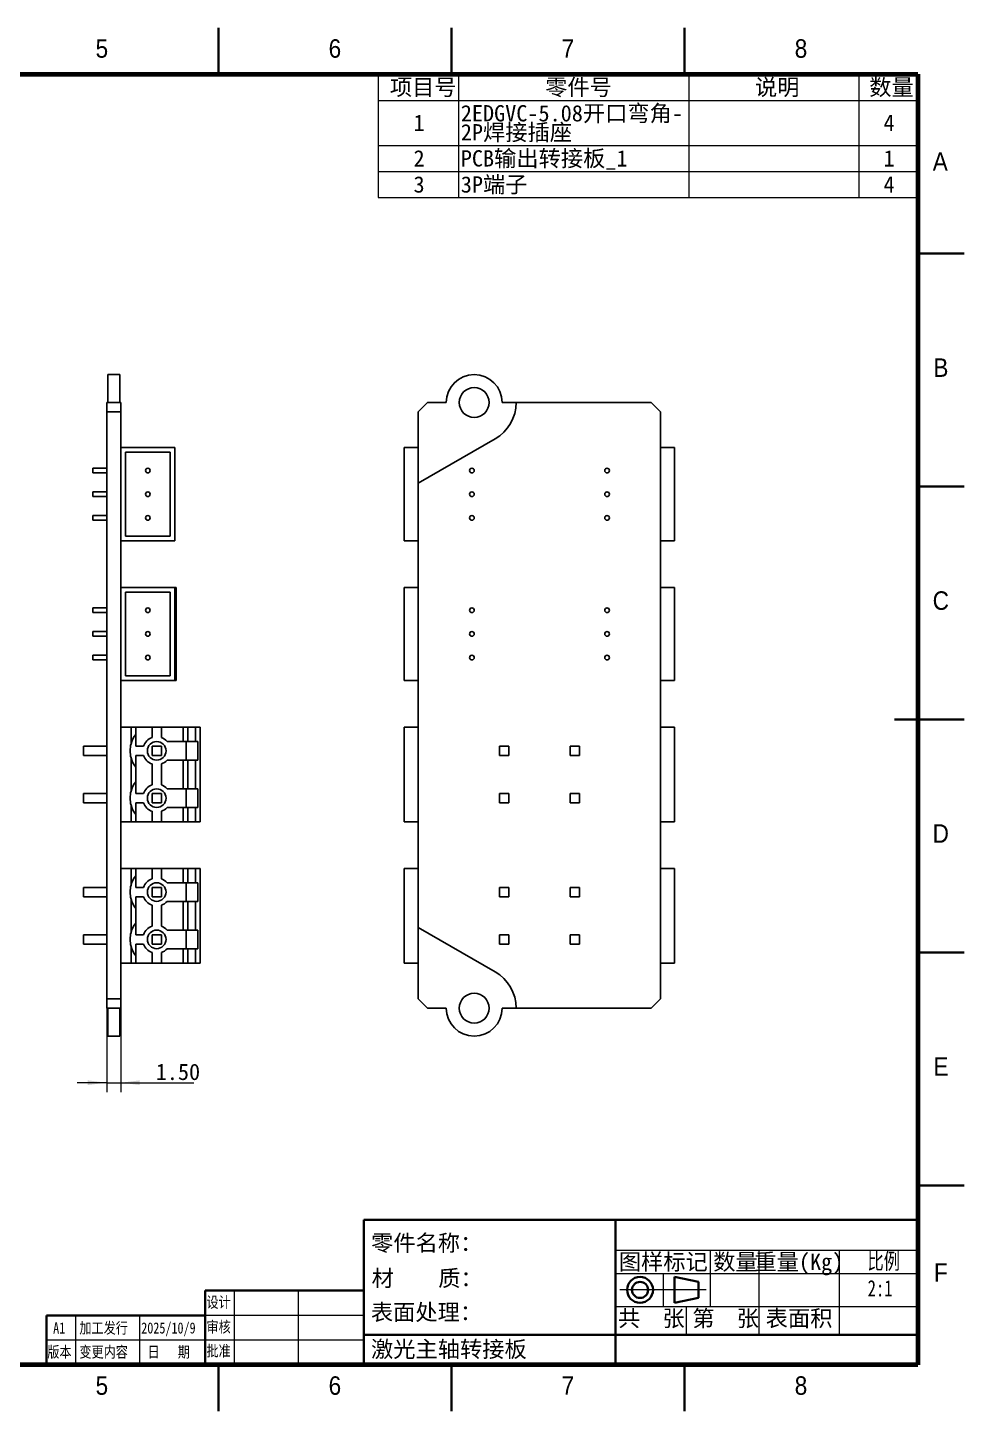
# Model space of a CAD drawing. Header units: millimetres. Extents: x 0 to 210, y 0 to 149.
# Drawn here: x 109.5 to 210, y 0 to 148.5 of the extents above; entities that cross this region are included whole.
import ezdxf

# ---------------------------------------------------------------- set-up
doc = ezdxf.new("R2010")
doc.units = ezdxf.units.MM
doc.header["$LTSCALE"] = 0.5
doc.linetypes.add('SLD-实线', pattern=[0])
doc.layers.add('轮廓粗实线', color=7, linetype='Continuous')
doc.styles.add('SLDTEXTSTYLE10', font='SIMSUN.TTC')
doc.styles.add('SLDTEXTSTYLE4', font='SIMSUN.TTC', dxfattribs={"width": 0.8})
doc.styles.add('SLDTEXTSTYLE5', font='SIMSUN.TTC', dxfattribs={"width": 0.8, "bigfont": 'bigfont'})
doc.styles.add('SLDTEXTSTYLE6', font='SIMSUN.TTC', dxfattribs={"bigfont": 'bigfont'})
doc.styles.add('SLDTEXTSTYLE7', font='HYSWLONGFANGSONG.TTF')
doc.styles.add('SLDTEXTSTYLE8', font='HYSWLONGFANGSONG.TTF', dxfattribs={"bigfont": 'bigfont'})
doc.styles.add('SLDTEXTSTYLE9', font='GOTHIC.TTF', dxfattribs={"width": 0.913})
doc.dimstyles.new('SLDDIMSTYLE2', dxfattribs={"dimtxt": 1.75, "dimasz": 2.04, "dimexe": 0, "dimexo": 0.0625, "dimgap": 0.4375, "dimtad": 2, "dimrnd": 1e-09, "dimzin": 4, "dimdsep": 46, "dimtxsty": 'SLDTEXTSTYLE10', "dimsah": 1, "dimcen": 0.09, "dimadec": 0, "dimazin": 1, "dimtfac": 1, "dimtmove": 0, "dimatfit": 0, "dimfxl": 1, "dimfrac": 2, "dimtolj": 1, "dimtzin": 12, "dimarcsym": 0})

# ---------------------------------------------------------------- blocks, each defined once
blk = doc.blocks.new('SW_TABLEANNOTATION_0')
at = {"color": 0, "linetype": 'SLD-实线', "lineweight": 18}
for p, q in [((0, 0), (0, -2.8)), ((0, 0), (8.61, 0)), ((8.61, 0), (8.61, -2.8)), ((8.61, 0), (33.33, 0)), ((33.33, 0), (33.33, -2.8)), ((33.33, 0), (51.57, 0)), ((51.57, 0), (51.57, -2.8)), ((51.57, 0), (57.87, 0)), ((57.87, 0), (57.87, -2.8)), ((0, -2.8), (8.61, -2.8)), ((0, -2.8), (0, -7.64)), ((8.61, -2.8), (33.33, -2.8)), ((8.61, -2.8), (8.61, -7.64)), ((33.33, -2.8), (51.57, -2.8)), ((33.33, -2.8), (33.33, -7.64)), ((51.57, -2.8), (57.87, -2.8)), ((51.57, -2.8), (51.57, -7.64)), ((57.87, -2.8), (57.87, -7.64)), ((0, -7.64), (0, -10.44)), ((0, -7.64), (8.61, -7.64)), ((8.61, -7.64), (8.61, -10.44)), ((8.61, -7.64), (33.33, -7.64)), ((33.33, -7.64), (33.33, -10.44)), ((33.33, -7.64), (51.57, -7.64)), ((51.57, -7.64), (51.57, -10.44)), ((51.57, -7.64), (57.87, -7.64)), ((57.87, -7.64), (57.87, -10.44)), ((0, -10.44), (0, -13.24)), ((0, -10.44), (8.61, -10.44)), ((8.61, -10.44), (8.61, -13.24)), ((8.61, -10.44), (33.33, -10.44)), ((33.33, -10.44), (33.33, -13.24)), ((33.33, -10.44), (51.57, -10.44)), ((51.57, -10.44), (51.57, -13.24)), ((51.57, -10.44), (57.87, -10.44)), ((57.87, -10.44), (57.87, -13.24)), ((0, -13.24), (8.61, -13.24)), ((8.61, -13.24), (33.33, -13.24)), ((33.33, -13.24), (51.57, -13.24)), ((51.57, -13.24), (57.87, -13.24))]:
    blk.add_line(p, q, dxfattribs=at)
at = {"color": 0, "linetype": 'SLD-实线', "lineweight": 18, "char_height": 1.75, "attachment_point": 1}
for s, insert, style in [('项目号', (1.25, -0.51), 'SLDTEXTSTYLE6'), ('零件号', (17.91, -0.51), 'SLDTEXTSTYLE6'), ('说明', (40.41, -0.51), 'SLDTEXTSTYLE6'), ('数量', (52.68, -0.51), 'SLDTEXTSTYLE6'), ('1', (3.79, -4.33), 'SLDTEXTSTYLE10'), ('2EDGVC-5.08开口弯角-', (8.86, -3.31), 'SLDTEXTSTYLE6'), ('4', (54.21, -4.33), 'SLDTEXTSTYLE10'), ('2P焊接插座', (8.86, -5.35), 'SLDTEXTSTYLE6'), ('2', (3.79, -8.15), 'SLDTEXTSTYLE10'), ('PCB输出转接板_1', (8.86, -8.15), 'SLDTEXTSTYLE6'), ('1', (54.21, -8.15), 'SLDTEXTSTYLE10'), ('3', (3.79, -10.95), 'SLDTEXTSTYLE10'), ('3P端子', (8.86, -10.95), 'SLDTEXTSTYLE6'), ('4', (54.21, -10.95), 'SLDTEXTSTYLE10')]:
    blk.add_mtext(s, dxfattribs=dict(at, insert=insert, style=style))
blk = doc.blocks.new('_D_8')
at = {"color": 7, "linetype": 'SLD-实线', "lineweight": 18, "true_color": 0xffffff}
for p, q in [((119.51, 48.11), (119.51, 34.27)), ((118.01, 43.27), (118.01, 34.27)), ((118.01, 35.27), (114.84, 35.27)), ((118.01, 35.27), (119.51, 35.27)), ((119.51, 35.27), (127.34, 35.27))]:
    blk.add_line(p, q, dxfattribs=at)
for points in [[(118.01, 35.27), (115.97, 35.52), (115.97, 35.02)], [(119.51, 35.27), (121.55, 35.02), (121.55, 35.52)]]:
    blk.add_solid(points, dxfattribs=at)
at = {"color": 7, "linetype": 'SLD-实线', "lineweight": 18, "true_color": 0xffffff, "insert": (123.26, 37.31), "char_height": 1.75, "attachment_point": 1, "style": 'SLDTEXTSTYLE10'}
blk.add_mtext('1.50', dxfattribs=at)

msp = doc.modelspace()

# ---------------------------------------------------------------- linework, layer by layer
at = {"color": 7, "linetype": 'SLD-实线', "lineweight": 35}
for p, q in [((130, 143.5), (130, 148.5)), ((155, 143.5), (155, 148.5)), ((180, 143.5), (180, 148.5)), ((205, 124.25), (210, 124.25)), ((205, 99.25), (210, 99.25)), ((210, 74.25), (202.5, 74.25)), ((205, 74.25), (210, 74.25)), ((205, 49.25), (210, 49.25)), ((205, 24.25), (210, 24.25)), ((145.572, 20.548), (145.572, 5.002)), ((145.572, 20.548), (205, 20.548)), ((172.572, 20.548), (172.572, 5)), ((128.559, 12.95), (128.559, 5)), ((128.559, 12.95), (145.572, 12.95)), ((111.545, 10.3), (128.559, 10.3)), ((111.545, 10.3), (111.545, 5)), ((145.572, 8.218), (205, 8.218)), ((130, 5), (130, 0)), ((155, 5), (155, 0)), ((180, 5), (180, 0))]:
    msp.add_line(p, q, dxfattribs=at)
at = {"color": 7, "linetype": 'SLD-实线', "lineweight": 70}
for p, q in [((5, 143.5), (205, 143.5)), ((205, 143.5), (205, 5)), ((205, 5), (5, 5))]:
    msp.add_line(p, q, dxfattribs=at)
at = {"color": 7, "linetype": 'SLD-实线', "lineweight": 18, "true_color": 0xffffff}
for p, q in [((205, 23.049), (205.09, 23.049)), ((131.662, 12.95), (131.662, 5)), ((138.542, 12.95), (138.542, 5)), ((182.301, 13.03), (173.056, 13.03)), ((180.178, 11.247), (180.178, 8.218))]:
    msp.add_line(p, q, dxfattribs=at)
at = {"color": 7, "linetype": 'SLD-实线', "lineweight": 18}
for p, q in [((145.572, 20.548), (205, 20.548)), ((172.5, 17.299), (205, 17.299)), ((182.735, 17.299), (182.735, 11.247)), ((187.94, 17.299), (187.94, 8.218)), ((196.568, 17.299), (196.568, 8.218)), ((172.5, 14.799), (205, 14.799)), ((177.699, 14.799), (177.699, 11.247)), ((172.5, 11.247), (205, 11.247)), ((114.649, 10.3), (114.649, 4.998)), ((121.529, 10.3), (121.529, 4.998)), ((145.572, 10.3), (128.559, 10.3)), ((145.572, 7.65), (111.5, 7.65))]:
    msp.add_line(p, q, dxfattribs=at)
at = {"color": 7, "linetype": 'SLD-实线', "lineweight": 35, "true_color": 0xffffff}
for p, q in [((181.473, 13.896), (178.908, 14.421)), ((178.908, 14.421), (178.908, 11.639)), ((181.473, 12.164), (181.473, 13.896)), ((178.908, 11.639), (181.473, 12.164))]:
    msp.add_line(p, q, dxfattribs=at)
for radius in [1.391, 0.866]:
    msp.add_circle((175.214, 13.03), radius, dxfattribs=at)
at = {"layer": '轮廓粗实线'}
for p, q in [((119.413, 111.27), (118.113, 111.27)), ((118.113, 111.27), (118.113, 108.27)), ((119.413, 111.27), (119.413, 108.27)), ((118.013, 108.27), (119.513, 108.27)), ((118.013, 107.27), (118.013, 108.27)), ((119.513, 107.27), (118.013, 107.27)), ((118.013, 107.27), (118.013, 44.27)), ((119.513, 108.27), (119.513, 107.27)), ((119.513, 107.27), (119.513, 103.43)), ((151.424, 107.27), (152.424, 108.27)), ((151.424, 107.27), (151.424, 99.61)), ((154.424, 108.27), (152.424, 108.27)), ((161.924, 108.27), (160.424, 108.27)), ((161.924, 108.27), (176.424, 108.27)), ((177.424, 107.27), (176.424, 108.27)), ((177.424, 107.27), (177.424, 44.27)), ((151.424, 99.61), (159.674, 104.373)), ((119.513, 103.43), (119.513, 93.43)), ((125.313, 103.43), (119.513, 103.43)), ((124.813, 102.93), (120.013, 102.93)), ((120.013, 102.93), (120.013, 93.93)), ((124.813, 93.93), (124.813, 102.93)), ((125.313, 93.43), (125.313, 103.43)), ((149.924, 103.43), (151.424, 103.43)), ((149.924, 93.43), (149.924, 103.43)), ((178.924, 103.43), (177.424, 103.43)), ((178.924, 103.43), (178.924, 93.43)), ((118.013, 101.22), (116.513, 101.22)), ((116.513, 101.22), (116.513, 100.97)), ((116.513, 100.97), (116.513, 100.72)), ((116.513, 100.72), (118.013, 100.72)), ((151.424, 51.931), (151.424, 99.61)), ((118.013, 98.68), (116.513, 98.68)), ((116.513, 98.68), (116.513, 98.43)), ((116.513, 98.43), (116.513, 98.18)), ((116.513, 98.18), (118.013, 98.18)), ((118.013, 96.14), (116.513, 96.14)), ((116.513, 96.14), (116.513, 95.89)), ((116.513, 95.89), (116.513, 95.64)), ((116.513, 95.64), (118.013, 95.64)), ((120.013, 93.93), (124.813, 93.93)), ((119.513, 93.43), (125.313, 93.43)), ((119.513, 93.43), (119.513, 88.43)), ((149.924, 93.43), (151.424, 93.43)), ((178.924, 93.43), (177.424, 93.43)), ((119.513, 88.43), (119.513, 78.43)), ((125.313, 88.43), (119.513, 88.43)), ((124.813, 87.93), (120.013, 87.93)), ((120.013, 87.93), (120.013, 78.93)), ((124.813, 78.93), (124.813, 87.93)), ((125.313, 78.43), (125.313, 88.43)), ((125.313, 88.43), (125.466, 88.43)), ((125.466, 88.43), (125.466, 78.43)), ((149.924, 78.43), (149.924, 88.43)), ((149.924, 88.43), (151.424, 88.43)), ((178.924, 88.43), (177.424, 88.43)), ((178.924, 88.43), (178.924, 78.43)), ((118.013, 86.22), (116.513, 86.22)), ((116.513, 86.22), (116.513, 85.97)), ((116.513, 85.97), (116.513, 85.72)), ((116.513, 85.72), (118.013, 85.72)), ((118.013, 83.68), (116.513, 83.68)), ((116.513, 83.68), (116.513, 83.43)), ((116.513, 83.43), (116.513, 83.18)), ((116.513, 83.18), (118.013, 83.18)), ((118.013, 81.14), (116.513, 81.14)), ((116.513, 81.14), (116.513, 80.89)), ((116.513, 80.89), (116.513, 80.64)), ((116.513, 80.64), (118.013, 80.64)), ((120.013, 78.93), (124.813, 78.93)), ((119.513, 78.43), (125.313, 78.43)), ((119.513, 78.43), (119.513, 73.43)), ((125.466, 78.43), (125.313, 78.43)), ((149.924, 78.43), (151.424, 78.43)), ((178.924, 78.43), (177.424, 78.43)), ((119.513, 73.43), (119.513, 63.27)), ((119.513, 73.43), (120.613, 73.43)), ((120.613, 73.43), (120.613, 71.639)), ((120.613, 73.43), (121.113, 73.43)), ((121.113, 73.43), (121.113, 72.64)), ((121.113, 73.43), (122.863, 73.43)), ((122.863, 73.43), (122.863, 72.305)), ((123.863, 73.43), (122.863, 73.43)), ((123.863, 73.43), (123.863, 72.305)), ((123.863, 73.43), (126.213, 73.43)), ((126.213, 73.43), (126.213, 71.89)), ((126.213, 73.43), (126.713, 73.43)), ((126.713, 73.43), (126.713, 71.89)), ((126.713, 73.43), (127.513, 73.43)), ((127.513, 73.43), (127.513, 71.89)), ((127.513, 73.43), (128.013, 73.43)), ((128.013, 73.43), (128.013, 63.27)), ((151.424, 73.43), (149.924, 73.43)), ((149.924, 63.27), (149.924, 73.43)), ((177.424, 73.43), (178.924, 73.43)), ((178.924, 73.43), (178.924, 63.27)), ((118.013, 71.39), (115.513, 71.39)), ((115.513, 70.39), (115.513, 71.39)), ((121.113, 71.39), (121.113, 72.64)), ((121.113, 71.39), (121.949, 71.39)), ((123.863, 71.39), (122.863, 71.39)), ((122.863, 71.39), (122.863, 70.39)), ((123.863, 70.39), (123.863, 71.39)), ((126.213, 71.89), (124.481, 71.89)), ((126.713, 71.89), (126.213, 71.89)), ((126.513, 71.89), (126.513, 69.89)), ((127.513, 71.89), (126.713, 71.89)), ((127.513, 71.89), (127.763, 71.89)), ((127.763, 71.89), (127.763, 69.89)), ((160.124, 71.39), (160.124, 70.39)), ((161.124, 71.39), (160.124, 71.39)), ((161.124, 70.39), (161.124, 71.39)), ((168.724, 71.39), (167.724, 71.39)), ((167.724, 71.39), (167.724, 70.39)), ((168.724, 70.39), (168.724, 71.39)), ((118.013, 70.39), (115.513, 70.39)), ((120.613, 70.142), (120.613, 66.559)), ((121.113, 70.39), (121.949, 70.39)), ((121.113, 69.141), (121.113, 70.39)), ((122.863, 70.39), (123.863, 70.39)), ((126.213, 69.89), (124.481, 69.89)), ((126.213, 69.89), (126.213, 66.81)), ((126.213, 69.89), (126.713, 69.89)), ((126.713, 69.89), (126.713, 66.81)), ((127.513, 69.89), (126.713, 69.89)), ((127.513, 69.89), (127.513, 66.81)), ((127.763, 69.89), (127.513, 69.89)), ((160.124, 70.39), (161.124, 70.39)), ((167.724, 70.39), (168.724, 70.39)), ((121.113, 69.141), (121.113, 67.56)), ((122.863, 69.476), (122.863, 67.225)), ((123.863, 69.476), (123.863, 67.225)), ((121.113, 66.31), (121.113, 67.56)), ((115.513, 65.31), (115.513, 66.31)), ((118.013, 66.31), (115.513, 66.31)), ((121.949, 66.31), (121.113, 66.31)), ((122.863, 66.31), (122.863, 65.31)), ((123.863, 66.31), (122.863, 66.31)), ((123.863, 65.31), (123.863, 66.31)), ((126.213, 66.81), (124.481, 66.81)), ((126.713, 66.81), (126.213, 66.81)), ((126.513, 66.81), (126.513, 64.81)), ((127.513, 66.81), (126.713, 66.81)), ((127.513, 66.81), (127.763, 66.81)), ((127.763, 66.81), (127.763, 64.81)), ((160.124, 66.31), (160.124, 65.31)), ((161.124, 66.31), (160.124, 66.31)), ((161.124, 65.31), (161.124, 66.31)), ((167.724, 66.31), (167.724, 65.31)), ((168.724, 66.31), (167.724, 66.31)), ((168.724, 65.31), (168.724, 66.31)), ((118.013, 65.31), (115.513, 65.31)), ((120.613, 65.062), (120.613, 63.27)), ((121.949, 65.31), (121.113, 65.31)), ((121.113, 64.061), (121.113, 65.31)), ((121.113, 64.061), (121.113, 63.27)), ((122.863, 65.31), (123.863, 65.31)), ((122.863, 64.396), (122.863, 63.27)), ((123.863, 64.396), (123.863, 63.27)), ((126.213, 64.81), (124.481, 64.81)), ((126.213, 64.81), (126.213, 63.27)), ((126.213, 64.81), (126.713, 64.81)), ((126.713, 64.81), (126.713, 63.27)), ((127.513, 64.81), (126.713, 64.81)), ((127.513, 64.81), (127.513, 63.27)), ((127.763, 64.81), (127.513, 64.81)), ((160.124, 65.31), (161.124, 65.31)), ((167.724, 65.31), (168.724, 65.31)), ((119.513, 63.27), (119.513, 58.27)), ((119.513, 63.27), (120.613, 63.27)), ((120.613, 63.27), (121.113, 63.27)), ((121.113, 63.27), (122.863, 63.27)), ((123.863, 63.27), (122.863, 63.27)), ((123.863, 63.27), (126.213, 63.27)), ((126.213, 63.27), (126.713, 63.27)), ((126.713, 63.27), (127.513, 63.27)), ((127.513, 63.27), (128.013, 63.27)), ((151.424, 63.27), (149.924, 63.27)), ((177.424, 63.27), (178.924, 63.27)), ((119.513, 58.27), (120.613, 58.27)), ((119.513, 58.27), (119.513, 48.11)), ((120.613, 58.27), (120.613, 56.479)), ((120.613, 58.27), (121.113, 58.27)), ((121.113, 58.27), (121.113, 57.48)), ((121.113, 58.27), (122.863, 58.27)), ((122.863, 58.27), (122.863, 57.145)), ((123.863, 58.27), (122.863, 58.27)), ((123.863, 58.27), (123.863, 57.145)), ((123.863, 58.27), (126.213, 58.27)), ((126.213, 58.27), (126.213, 56.73)), ((126.213, 58.27), (126.713, 58.27)), ((126.713, 58.27), (126.713, 56.73)), ((126.713, 58.27), (127.513, 58.27)), ((127.513, 58.27), (127.513, 56.73)), ((127.513, 58.27), (128.013, 58.27)), ((128.013, 58.27), (128.013, 48.11)), ((151.424, 58.27), (149.924, 58.27)), ((149.924, 48.11), (149.924, 58.27)), ((177.424, 58.27), (178.924, 58.27)), ((178.924, 58.27), (178.924, 48.11)), ((121.113, 56.23), (121.113, 57.48)), ((126.213, 56.73), (124.481, 56.73)), ((126.713, 56.73), (126.213, 56.73)), ((126.513, 56.73), (126.513, 54.73)), ((127.513, 56.73), (126.713, 56.73)), ((127.513, 56.73), (127.763, 56.73)), ((127.763, 56.73), (127.763, 54.73)), ((115.513, 55.23), (115.513, 56.23)), ((118.013, 56.23), (115.513, 56.23)), ((118.013, 55.23), (115.513, 55.23)), ((120.613, 54.982), (120.613, 51.399)), ((121.113, 56.23), (121.949, 56.23)), ((121.113, 55.23), (121.949, 55.23)), ((121.113, 53.981), (121.113, 55.23)), ((122.863, 56.23), (122.863, 55.23)), ((123.863, 56.23), (122.863, 56.23)), ((122.863, 55.23), (123.863, 55.23)), ((123.863, 55.23), (123.863, 56.23)), ((160.124, 56.23), (160.124, 55.23)), ((161.124, 56.23), (160.124, 56.23)), ((160.124, 55.23), (161.124, 55.23)), ((161.124, 55.23), (161.124, 56.23)), ((168.724, 56.23), (167.724, 56.23)), ((167.724, 56.23), (167.724, 55.23)), ((167.724, 55.23), (168.724, 55.23)), ((168.724, 55.23), (168.724, 56.23)), ((121.113, 53.981), (121.113, 52.4)), ((122.863, 54.316), (122.863, 52.065)), ((123.863, 54.316), (123.863, 52.065)), ((126.213, 54.73), (124.481, 54.73)), ((126.213, 54.73), (126.213, 51.65)), ((126.213, 54.73), (126.713, 54.73)), ((126.713, 54.73), (126.713, 51.65)), ((127.513, 54.73), (126.713, 54.73)), ((127.513, 54.73), (127.513, 51.65)), ((127.763, 54.73), (127.513, 54.73)), ((121.113, 51.15), (121.113, 52.4)), ((115.513, 50.15), (115.513, 51.15)), ((118.013, 51.15), (115.513, 51.15)), ((121.949, 51.15), (121.113, 51.15)), ((122.863, 51.15), (122.863, 50.15)), ((123.863, 51.15), (122.863, 51.15)), ((123.863, 50.15), (123.863, 51.15)), ((126.213, 51.65), (124.481, 51.65)), ((126.713, 51.65), (126.213, 51.65)), ((126.513, 51.65), (126.513, 49.65)), ((127.513, 51.65), (126.713, 51.65)), ((127.513, 51.65), (127.763, 51.65)), ((127.763, 51.65), (127.763, 49.65)), ((159.674, 47.167), (151.424, 51.931)), ((151.424, 51.931), (151.424, 44.27)), ((160.124, 51.15), (160.124, 50.15)), ((161.124, 51.15), (160.124, 51.15)), ((161.124, 50.15), (161.124, 51.15)), ((167.724, 51.15), (167.724, 50.15)), ((168.724, 51.15), (167.724, 51.15)), ((168.724, 50.15), (168.724, 51.15)), ((118.013, 50.15), (115.513, 50.15)), ((120.613, 49.902), (120.613, 48.11)), ((121.949, 50.15), (121.113, 50.15)), ((121.113, 48.901), (121.113, 50.15)), ((122.863, 50.15), (123.863, 50.15)), ((122.863, 49.236), (122.863, 48.11)), ((123.863, 49.236), (123.863, 48.11)), ((126.213, 49.65), (124.481, 49.65)), ((126.213, 49.65), (126.213, 48.11)), ((126.213, 49.65), (126.713, 49.65)), ((126.713, 49.65), (126.713, 48.11)), ((127.513, 49.65), (126.713, 49.65)), ((127.513, 49.65), (127.513, 48.11)), ((127.763, 49.65), (127.513, 49.65)), ((160.124, 50.15), (161.124, 50.15)), ((167.724, 50.15), (168.724, 50.15)), ((119.513, 48.11), (119.513, 44.27)), ((119.513, 48.11), (120.613, 48.11)), ((120.613, 48.11), (121.113, 48.11)), ((121.113, 48.901), (121.113, 48.11)), ((121.113, 48.11), (122.863, 48.11)), ((123.863, 48.11), (122.863, 48.11)), ((123.863, 48.11), (126.213, 48.11)), ((126.213, 48.11), (126.713, 48.11)), ((126.713, 48.11), (127.513, 48.11)), ((127.513, 48.11), (128.013, 48.11)), ((151.424, 48.11), (149.924, 48.11)), ((177.424, 48.11), (178.924, 48.11)), ((118.013, 44.27), (119.513, 44.27)), ((118.013, 43.27), (118.013, 44.27)), ((119.513, 43.27), (118.013, 43.27)), ((118.113, 43.27), (118.113, 40.27)), ((119.413, 43.27), (119.413, 40.27)), ((119.513, 44.27), (119.513, 43.27)), ((152.424, 43.27), (151.424, 44.27)), ((152.424, 43.27), (154.424, 43.27)), ((160.424, 43.27), (161.924, 43.27)), ((176.424, 43.27), (161.924, 43.27)), ((176.424, 43.27), (177.424, 44.27)), ((118.113, 40.27), (119.413, 40.27))]:
    msp.add_line(p, q, dxfattribs=at)
for centre, radius in [((157.424, 108.27), 1.6), ((122.413, 100.97), 0.25), ((157.174, 100.97), 0.25), ((171.674, 100.97), 0.25), ((122.413, 98.43), 0.25), ((157.174, 98.43), 0.25), ((171.674, 98.43), 0.25), ((122.413, 95.89), 0.25), ((157.174, 95.89), 0.25), ((171.674, 95.89), 0.25), ((122.413, 85.97), 0.25), ((157.174, 85.97), 0.25), ((171.674, 85.97), 0.25), ((122.413, 83.43), 0.25), ((157.174, 83.43), 0.25), ((171.674, 83.43), 0.25), ((122.413, 80.89), 0.25), ((157.174, 80.89), 0.25), ((171.674, 80.89), 0.25), ((123.363, 70.89), 1), ((123.363, 65.81), 1), ((123.363, 55.73), 1), ((123.363, 50.65), 1), ((157.424, 43.27), 1.6)]:
    msp.add_circle(centre, radius, dxfattribs=at)
for centre, radius, start, end in [((157.424, 108.27), 3, 0, 180), ((157.424, 108.27), 4.5, 300, 0), ((123.363, 70.89), 2.85, 164.77724, 195.22276), ((123.363, 70.89), 2.85, 142.13635, 164.77724), ((123.363, 70.89), 1.5, 109.47122, 160.52878), ((123.363, 70.89), 1.5, 41.81031, 70.52878), ((123.363, 70.89), 2.85, 195.22276, 217.86365), ((123.363, 70.89), 1.5, 199.47122, 250.52878), ((123.363, 70.89), 1.5, 289.47122, 318.18969), ((123.363, 65.81), 2.85, 142.13635, 164.77724), ((123.363, 65.81), 1.5, 109.47122, 160.52878), ((123.363, 65.81), 1.5, 41.81031, 70.52878), ((123.363, 65.81), 2.85, 164.77724, 195.22276), ((123.363, 65.81), 2.85, 195.22276, 217.86365), ((123.363, 65.81), 1.5, 199.47122, 250.52878), ((123.363, 65.81), 1.5, 289.47122, 318.18969), ((123.363, 55.73), 2.85, 164.77724, 195.22276), ((123.363, 55.73), 2.85, 142.13635, 164.77724), ((123.363, 55.73), 1.5, 109.47122, 160.52878), ((123.363, 55.73), 1.5, 41.81031, 70.52878), ((123.363, 55.73), 2.85, 195.22276, 217.86365), ((123.363, 55.73), 1.5, 199.47122, 250.52878), ((123.363, 55.73), 1.5, 289.47122, 318.18969), ((123.363, 50.65), 2.85, 142.13635, 164.77724), ((123.363, 50.65), 1.5, 109.47122, 160.52878), ((123.363, 50.65), 1.5, 41.81031, 70.52878), ((123.363, 50.65), 2.85, 164.77724, 195.22276), ((123.363, 50.65), 2.85, 195.22276, 217.86365), ((123.363, 50.65), 1.5, 199.47122, 250.52878), ((123.363, 50.65), 1.5, 289.47122, 318.18969), ((157.424, 43.27), 4.5, 0, 60), ((157.424, 43.27), 3, 180, 0)]:
    msp.add_arc(centre, radius, start, end, dxfattribs=at)

# ---------------------------------------------------------------- block references
at = {"color": 7, "linetype": 'SLD-实线', "lineweight": 18, "true_color": 0xffffff}
msp.add_blockref('SW_TABLEANNOTATION_0', (147.127, 143.5), dxfattribs=at)

# ---------------------------------------------------------------- texts
at = {"color": 7, "linetype": 'Continuous', "lineweight": 0, "char_height": 1.984, "attachment_point": 2, "style": 'SLDTEXTSTYLE9'}
for s, insert in [('5', (117.48, 147.257)), ('6', (142.48, 147.257)), ('7', (167.48, 147.257)), ('8', (192.48, 147.257)), ('A', (207.42, 135.132)), ('B', (207.485, 113.007)), ('C', (207.479, 88.007)), ('D', (207.476, 63.007)), ('E', (207.504, 38.007)), ('F', (207.479, 15.882)), ('5', (117.48, 3.757)), ('6', (142.48, 3.757)), ('7', (167.48, 3.757)), ('8', (192.48, 3.757))]:
    msp.add_mtext(s, dxfattribs=dict(at, insert=insert))
at = {"color": 7, "linetype": 'SLD-实线', "lineweight": 18, "true_color": 0xffffff}
for s, insert, char_height, attachment_point, style in [('零件名称：', (146.364, 18.95), 1.75, 1, 'SLDTEXTSTYLE6'), ('图样标记', (177.709, 16.921), 1.75, 2, 'SLDTEXTSTYLE6'), ('数量', (185.448, 16.921), 1.75, 2, 'SLDTEXTSTYLE6'), ('重量(Kg)', (192.249, 16.921), 1.75, 2, 'SLDTEXTSTYLE6'), ('比例', (201.355, 16.999), 1.75, 2, 'SLDTEXTSTYLE8'), ('材    质：', (146.414, 15.165), 1.75, 1, 'SLDTEXTSTYLE6'), ('2:1', (200.969, 14.084), 1.75, 2, 'SLDTEXTSTYLE7'), ('设计', (130.003, 12.314), 1.1906, 2, 'SLDTEXTSTYLE5'), ('表面处理：', (146.34, 11.518), 1.75, 1, 'SLDTEXTSTYLE6'), ('共  张', (176.427, 10.862), 1.75, 2, 'SLDTEXTSTYLE6'), ('第  张', (184.396, 10.862), 1.75, 2, 'SLDTEXTSTYLE6'), ('表面积', (192.269, 10.862), 1.75, 2, 'SLDTEXTSTYLE6'), ('A1', (112.903, 9.543), 1.1906, 2, 'SLDTEXTSTYLE4'), ('加工发行', (117.672, 9.543), 1.1906, 2, 'SLDTEXTSTYLE5'), ('2025/10/9', (124.622, 9.543), 1.1906, 2, 'SLDTEXTSTYLE4'), ('审核', (130.003, 9.66), 1.1906, 2, 'SLDTEXTSTYLE5'), ('激光主轴转接板', (146.353, 7.551), 1.75, 1, 'SLDTEXTSTYLE6'), ('版本', (112.93, 6.971), 1.1906, 2, 'SLDTEXTSTYLE5'), ('变更内容', (117.672, 6.972), 1.1906, 2, 'SLDTEXTSTYLE5'), ('日   期', (124.645, 6.971), 1.1906, 2, 'SLDTEXTSTYLE5'), ('批准', (130.003, 7.088), 1.1906, 2, 'SLDTEXTSTYLE5')]:
    msp.add_mtext(s, dxfattribs=dict(at, insert=insert, char_height=char_height, attachment_point=attachment_point, style=style))

# ---------------------------------------------------------------- dimensions: what is measured, and where the dimension line sits
dim = msp.add_linear_dim(base=(119.513, 35.27), p1=(118.013, 43.27), p2=(119.513, 48.11), dimstyle='SLDDIMSTYLE2', dxfattribs=at)
dim.commit()
dim.dimension.update_dxf_attribs({"geometry": '_D_8', "text_midpoint": (125.3, 35.27), "dimtype": 160})

doc.saveas('drawing.dxf')
